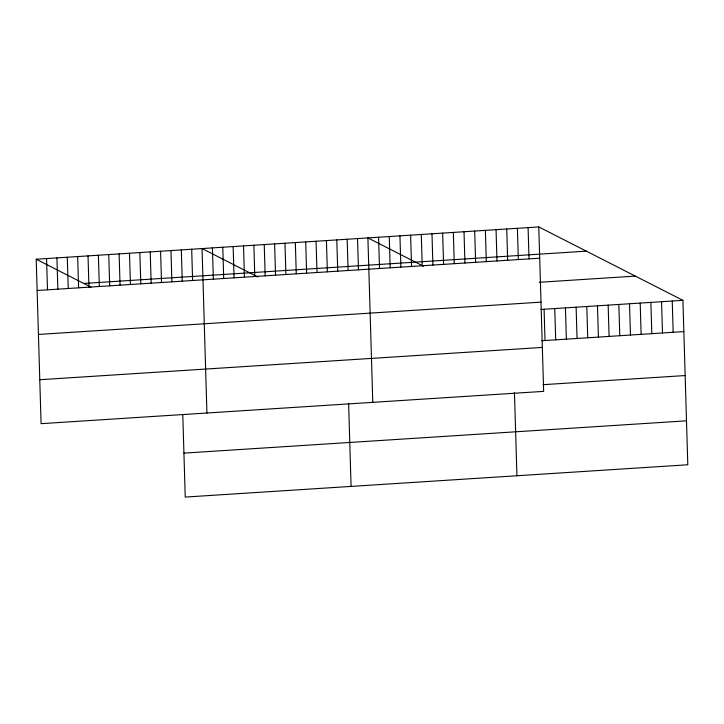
<?xml version="1.0" encoding="UTF-8"?>
<svg xmlns="http://www.w3.org/2000/svg" width="724" height="724" viewBox="0 0 724 724"><rect width="100%" height="100%" fill="white"/><g stroke="black" fill="none" stroke-linecap="round" stroke-linejoin="round"><path stroke-width="1.09" d="M538.774 226.929L543.652 391.367L41.078 423.667L36.2 259.228L538.774 226.929L682.922 300.333L687.8 464.772L185.226 497.071L182.792 414.897M83.767 283.446L586.34 251.147M37.132 290.496L539.706 258.197M539.235 282.288L635.355 276.106M38.435 334.443L541.009 302.143M540.882 309.456L682.922 300.333M541.805 340.733L683.845 331.601M39.775 379.72L542.348 347.42M543.109 384.679L685.148 375.548M183.923 453.124L686.497 420.825M423.631 266.287L367.901 237.906L372.779 402.354M257.789 276.948L202.05 248.567L206.928 413.015M36.2 259.228L91.025 287.147M672.243 301.012L673.166 332.289M661.564 301.7L662.487 332.977M650.876 302.388L651.808 333.664M640.197 303.075L641.129 334.352M629.518 303.763L630.45 335.04M618.839 304.451L619.771 335.719M608.16 305.139L609.092 336.407M597.481 305.818L598.413 337.094M586.802 306.505L587.734 337.782M576.123 307.193L577.055 338.47M565.444 307.881L566.367 339.158M554.765 308.569L555.688 339.837M544.086 309.257L545.009 340.524M528.095 227.608L529.018 258.884M517.416 228.295L518.339 259.572M514.456 392.571L516.927 475.759M506.737 228.983L507.66 260.26M496.058 229.671L496.981 260.948M485.379 230.359L486.302 261.626M474.691 231.047L475.623 262.314M464.012 231.725L464.944 263.002M453.333 232.413L454.265 263.69M442.654 233.101L443.586 264.378M431.975 233.789L432.907 265.065M421.296 234.476L422.228 265.753M410.617 235.164L411.549 266.432M399.938 235.852L400.87 267.12M389.259 236.531L390.182 267.808M378.58 237.219L379.503 268.495M357.529 238.576L358.461 269.844M347.167 239.237L348.099 270.514M348.606 403.232L351.077 486.419M336.805 239.906L337.728 271.183M326.433 240.567L327.366 271.844M316.071 241.237L316.994 272.514M305.709 241.907L306.632 273.174M295.338 242.567L296.27 273.844M284.975 243.237L285.899 274.514M274.604 243.907L275.536 275.174M264.242 244.567L265.174 275.844M253.88 245.237L254.803 276.505M243.508 245.898L244.441 277.174M233.146 246.567L234.078 277.844M222.784 247.237L223.707 278.505M212.413 247.898L213.345 279.174M191.688 249.228L192.611 280.505M181.317 249.898L182.249 281.174M170.955 250.567L171.878 281.835M160.583 251.228L161.515 282.505M150.221 251.898L151.153 283.174M139.859 252.558L140.782 283.835M129.487 253.228L130.42 284.505M119.125 253.898L120.048 285.166M108.763 254.558L109.686 285.835M98.392 255.228L99.324 286.505M88.029 255.898L88.952 287.166M77.658 256.558L78.59 287.835M67.296 257.228L68.228 288.496M56.934 257.889L57.857 289.166M46.562 258.558L47.494 289.835"/></g></svg>
